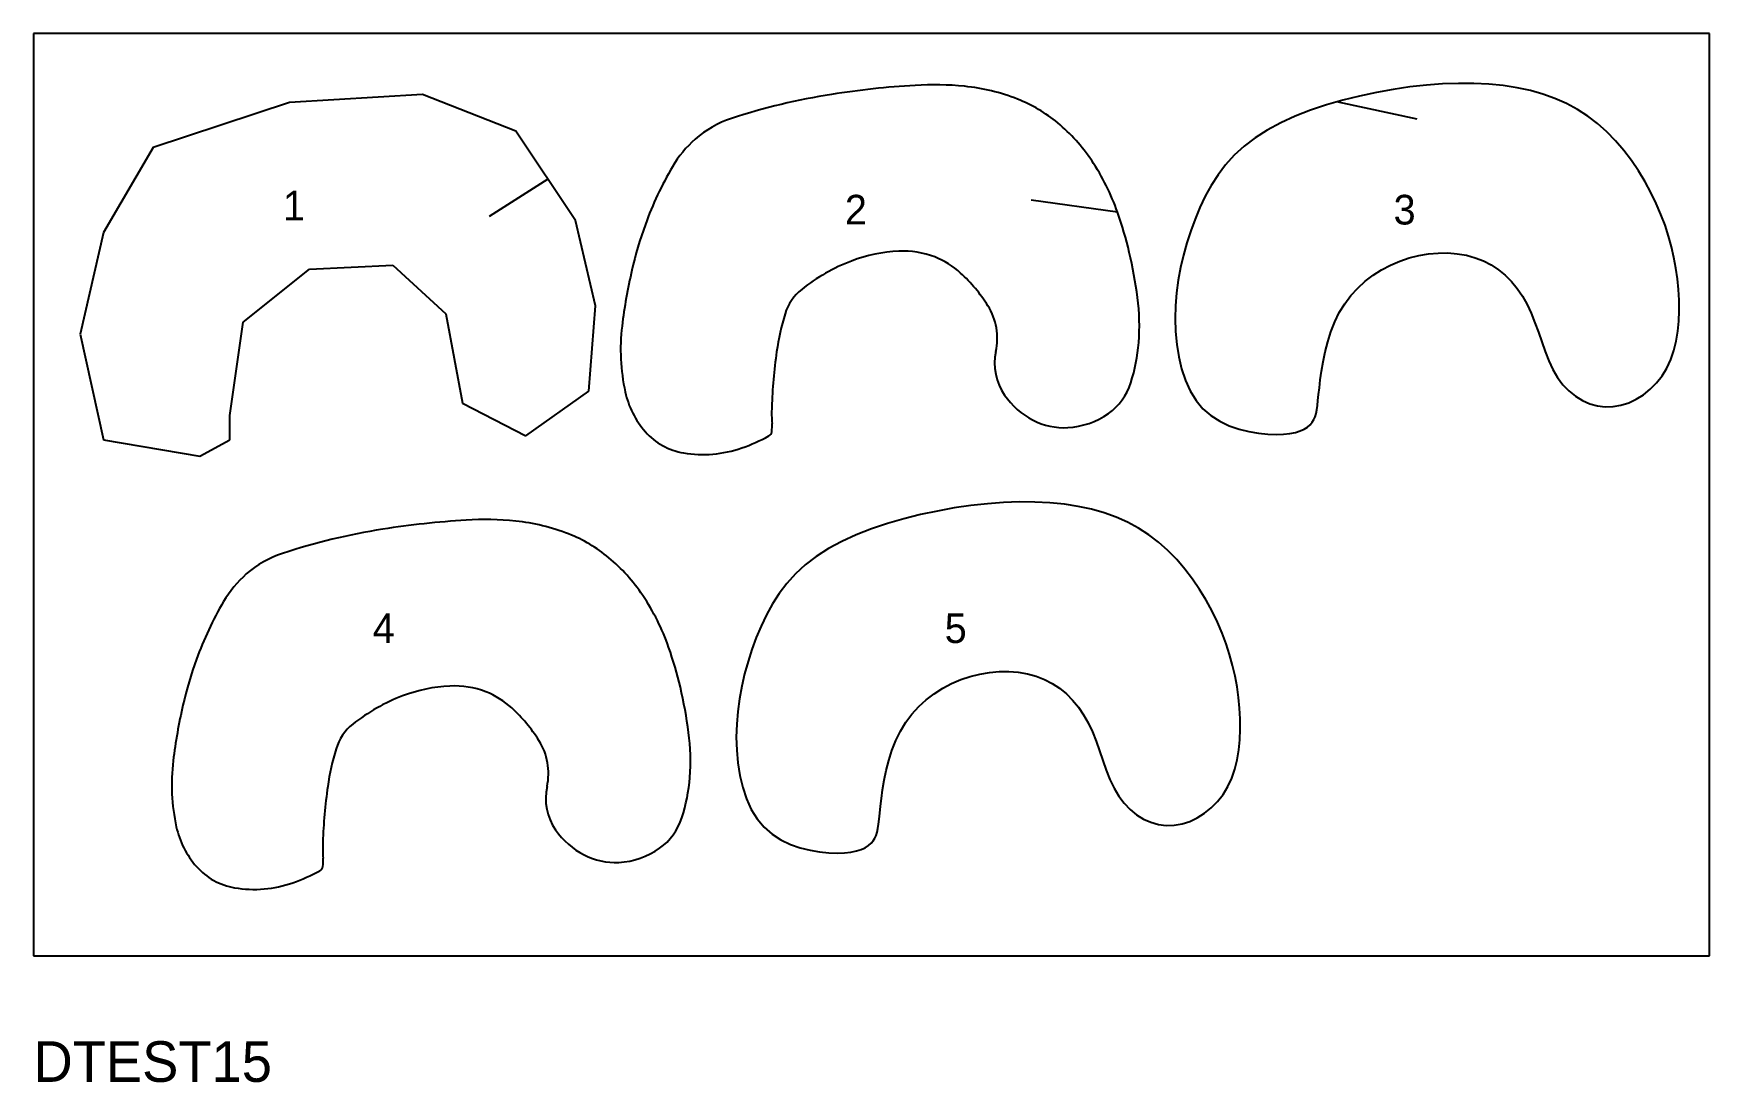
# Model space of a CAD drawing. Extents: x 20 to 5674, y -407 to 3130.
import ezdxf

# ---------------------------------------------------------------- set-up
doc = ezdxf.new("R2010")
doc.units = 0
for name, color, linetype in [('AUSSEN', 2, 'CONTINUOUS'), ('INFO', 7, 'CONTINUOUS'), ('INNEN', 1, 'CONTINUOUS'), ('INNEN-EIN', 4, 'CONTINUOUS'), ('KOERNEN', 3, 'CONTINUOUS'), ('PULVERN', 3, 'CONTINUOUS')]:
    doc.layers.add(name, color=color, linetype=linetype)

msp = doc.modelspace()

# ---------------------------------------------------------------- linework, layer by layer
at = {"layer": 'AUSSEN'}
for p, q in [((5674.116103, 3129.649647), (20, 3129.649647)), ((20, 3129.649647), (20, 20)), ((5674.116103, 20), (5674.116103, 3129.649647)), ((20, 20), (5674.116103, 20))]:
    msp.add_line(p, q, dxfattribs=at)
at = {"layer": 'INNEN'}
for p, q in [((4607.112552, 2941.277128), (4550.447595, 2931.116426)), ((4663.359434, 2949.453645), (4607.112552, 2941.277128)), ((4718.947649, 2955.593662), (4663.359434, 2949.453645)), ((4773.636603, 2959.644864), (4718.947649, 2955.593662)), ((4827.185704, 2961.554939), (4773.636603, 2959.644864)), ((4879.354357, 2961.271573), (4827.185704, 2961.554939)), ((4929.90197, 2958.742452), (4879.354357, 2961.271573)), ((4978.587949, 2953.915262), (4929.90197, 2958.742452)), ((5025.219067, 2946.7373), (4978.587949, 2953.915262)), ((5069.791563, 2937.154306), (5025.219067, 2946.7373)), ((883.853214, 2896.718881), (423.82347, 2745.816095)), ((1332.524198, 2923.981825), (883.853214, 2896.718881)), ((1646.652639, 2800.82028), (1332.524198, 2923.981825)), ((4381.93205, 2888.903423), (4328.16843, 2870.850971)), ((4437.294526, 2904.948334), (4381.93205, 2888.903423)), ((4493.663745, 2919.010927), (4437.294526, 2904.948334)), ((4550.447595, 2931.116426), (4493.663745, 2919.010927)), ((5112.349042, 2925.111631), (5069.791563, 2937.154306)), ((5152.935109, 2910.554626), (5112.349042, 2925.111631)), ((5191.59337, 2893.428641), (5152.935109, 2910.554626)), ((5228.367429, 2873.679028), (5191.59337, 2893.428641)), ((4227.806205, 2828.622554), (4182.391823, 2804.396143)), ((4276.595778, 2850.765755), (4227.806205, 2828.622554)), ((4328.16843, 2870.850971), (4276.595778, 2850.765755)), ((5263.300892, 2851.251137), (5228.367429, 2873.679028)), ((5296.437363, 2826.090318), (5263.300892, 2851.251137)), ((1848.564374, 2499.253856), (1646.652639, 2800.82028)), ((4140.944746, 2778.061302), (4103.892608, 2749.623556)), ((4182.391823, 2804.396143), (4140.944746, 2778.061302)), ((5327.805914, 2798.213622), (5296.437363, 2826.090318)), ((5357.377473, 2767.924887), (5327.805914, 2798.213622)), ((423.82347, 2745.816095), (255.596331, 2458.35944)), ((4071.005145, 2719.211432), (4041.887615, 2686.984208)), ((4103.892608, 2749.623556), (4071.005145, 2719.211432)), ((5385.108436, 2735.599653), (5357.377473, 2767.924887)), ((5410.955197, 2701.613456), (5385.108436, 2735.599653)), ((4041.887615, 2686.984208), (4016.145276, 2653.10116)), ((5434.874152, 2666.341836), (5410.955197, 2701.613456)), ((5456.821695, 2630.160329), (5434.874152, 2666.341836)), ((3993.383388, 2617.721564), (3973.207208, 2581.004698)), ((4016.145276, 2653.10116), (3993.383388, 2617.721564)), ((5476.754221, 2593.444475), (5456.821695, 2630.160329)), ((3973.207208, 2581.004698), (3955.221996, 2543.109838)), ((5494.628125, 2556.569811), (5476.754221, 2593.444475)), ((5510.421605, 2519.844849), (5494.628125, 2556.569811)), ((1915.933566, 2211.558053), (1848.564374, 2499.253856)), ((3939.033011, 2504.196261), (3924.33323, 2464.410088)), ((3955.221996, 2543.109838), (3939.033011, 2504.196261)), ((5524.200067, 2483.309991), (5510.421605, 2519.844849)), ((255.596331, 2458.35944), (177.064221, 2115.898601)), ((3924.33323, 2464.410088), (3911.166515, 2423.844812)), ((5536.050723, 2446.938614), (5524.200067, 2483.309991)), ((5546.060782, 2410.704093), (5536.050723, 2446.938614)), ((3899.664445, 2382.580775), (3889.958602, 2340.698314)), ((3911.166515, 2423.844812), (3899.664445, 2382.580775)), ((4660.986268, 2373.238097), (4693.495948, 2381.338634)), ((4693.495948, 2381.338634), (4726.267258, 2386.81601)), ((4726.267258, 2386.81601), (4758.993433, 2389.644067)), ((4758.993433, 2389.644067), (4791.367707, 2389.796649)), ((4791.367707, 2389.796649), (4823.083314, 2387.247599)), ((4823.083314, 2387.247599), (4853.833487, 2381.970759)), ((4853.833487, 2381.970759), (4883.311461, 2373.939974)), ((5554.317456, 2374.579805), (5546.060782, 2410.704093)), ((726.788993, 2156.793017), (951.222406, 2334.958747)), ((951.222406, 2334.958747), (1231.666251, 2348.590219)), ((1231.666251, 2348.590219), (1411.056308, 2184.295109)), ((3889.958602, 2340.698314), (3882.180565, 2298.277769)), ((4539.404846, 2315.253585), (4568.007466, 2333.496453)), ((4568.007466, 2333.496453), (4597.967965, 2349.276837)), ((4597.967965, 2349.276837), (4629.044986, 2362.540556)), ((4629.044986, 2362.540556), (4660.986268, 2373.238097)), ((4883.311461, 2373.939974), (4911.254393, 2363.146757)), ((4911.254393, 2363.146757), (4937.575138, 2349.653309)), ((4937.575138, 2349.653309), (4962.230471, 2333.539502)), ((4962.230471, 2333.539502), (4985.177172, 2314.885209)), ((5560.907954, 2338.539126), (5554.317456, 2374.579805)), ((5565.919486, 2302.555431), (5560.907954, 2338.539126)), ((3882.180565, 2298.277769), (3876.461915, 2255.399478)), ((4464.157848, 2246.291901), (4487.238679, 2271.597127)), ((4487.238679, 2271.597127), (4512.401464, 2294.602415)), ((4512.401464, 2294.602415), (4539.404846, 2315.253585)), ((4985.177172, 2314.885209), (5006.372016, 2293.7703)), ((5006.372016, 2293.7703), (5025.771781, 2270.274647)), ((5025.771781, 2270.274647), (5043.333246, 2244.478124)), ((5569.439263, 2266.602097), (5565.919486, 2302.555431)), ((5571.507193, 2230.701387), (5569.439263, 2266.602097)), ((1893.411889, 1924.101399), (1915.933566, 2211.558053)), ((3872.934233, 2212.143781), (3871.729099, 2168.591016)), ((3876.461915, 2255.399478), (3872.934233, 2212.143781)), ((4425.207484, 2188.998366), (4443.40033, 2218.74092)), ((4443.40033, 2218.74092), (4464.157848, 2246.291901)), ((5043.333246, 2244.478124), (5059.013186, 2216.4606)), ((5059.013186, 2216.4606), (5072.866746, 2186.395678)), ((5571.973972, 2195.071122), (5571.507193, 2230.701387)), ((681.941479, 1841.83427), (726.788993, 2156.793017)), ((1411.056308, 2184.295109), (1467.262582, 1882.967835)), ((3871.729099, 2168.591016), (3872.985361, 2124.910814)), ((4396.808546, 2124.045224), (4409.736581, 2157.229666)), ((4409.736581, 2157.229666), (4425.207484, 2188.998366)), ((5072.866746, 2186.395678), (5085.342536, 2154.831874)), ((5085.342536, 2154.831874), (5096.987534, 2122.411431)), ((5567.317656, 2125.688748), (5570.642995, 2159.978006)), ((5570.642995, 2159.978006), (5571.973972, 2195.071122)), ((177.064221, 2115.898601), (255.596331, 1759.567141)), ((3872.985361, 2124.910814), (3876.870937, 2081.629972)), ((4386.16022, 2090.166691), (4396.808546, 2124.045224)), ((5096.987534, 2122.411431), (5108.348716, 2089.776595)), ((5553.897469, 2060.588629), (5561.801349, 2092.470053)), ((5561.801349, 2092.470053), (5567.317656, 2125.688748)), ((3876.870937, 2081.629972), (3883.561012, 2039.364578)), ((3883.561012, 2039.364578), (3893.230773, 1998.730719)), ((4370.650046, 2023.213949), (4377.52844, 2056.315716)), ((4377.52844, 2056.315716), (4386.16022, 2090.166691)), ((5108.348716, 2089.776595), (5119.973058, 2057.569612)), ((5119.973058, 2057.569612), (5132.407538, 2026.432725)), ((5543.409411, 2030.311183), (5553.897469, 2060.588629)), ((3893.230773, 1998.730719), (3906.055405, 1960.344483)), ((4361.100773, 1962.144637), (4365.261878, 1991.583039)), ((4365.261878, 1991.583039), (4370.650046, 2023.213949)), ((5132.407538, 2026.432725), (5146.199133, 1997.008179)), ((5146.199133, 1997.008179), (5161.89482, 1969.93822)), ((5513.989131, 1975.630767), (5530.140568, 2001.90442)), ((5530.140568, 2001.90442), (5543.409411, 2030.311183)), ((1680.337235, 1773.437762), (1893.411889, 1924.101399)), ((3906.055405, 1960.344483), (3922.210093, 1924.821959)), ((3922.210093, 1924.821959), (3941.870023, 1892.779234)), ((4355.40348, 1912.544884), (4357.903572, 1935.620391)), ((4357.903572, 1935.620391), (4361.100773, 1962.144637)), ((5161.89482, 1969.93822), (5179.899348, 1945.780316)), ((5179.899348, 1945.780316), (5200.048561, 1924.75283)), ((5200.048561, 1924.75283), (5222.036076, 1906.989349)), ((5451.392217, 1912.044322), (5474.242781, 1930.459701)), ((5474.242781, 1930.459701), (5495.232477, 1951.735522)), ((5495.232477, 1951.735522), (5513.989131, 1975.630767)), ((1467.262582, 1882.967835), (1680.337235, 1773.437762)), ((3941.870023, 1892.779234), (3965.210381, 1864.832397)), ((4349.258023, 1861.125593), (4351.365669, 1875.698245)), ((4351.365669, 1875.698245), (4353.319167, 1892.704422)), ((4353.319167, 1892.704422), (4355.40348, 1912.544884)), ((5222.036076, 1906.989349), (5245.555508, 1892.62346)), ((5245.555508, 1892.62346), (5270.300474, 1881.788751)), ((5270.300474, 1881.788751), (5295.964592, 1874.618807)), ((5295.964592, 1874.618807), (5322.241476, 1871.247216)), ((5322.241476, 1871.247216), (5348.824743, 1871.807565)), ((5348.824743, 1871.807565), (5375.397046, 1876.371007)), ((5375.397046, 1876.371007), (5401.597175, 1884.758958)), ((5401.597175, 1884.758958), (5427.052957, 1896.730402)), ((5427.052957, 1896.730402), (5451.392217, 1912.044322)), ((681.941479, 1759.567141), (681.941479, 1841.83427)), ((3965.210381, 1864.832397), (3992.223835, 1841.432341)), ((3992.223835, 1841.432341), (4022.172987, 1822.369191)), ((4022.172987, 1822.369191), (4054.137921, 1807.267873)), ((4317.476243, 1803.099042), (4326.441245, 1810.83206)), ((4326.441245, 1810.83206), (4333.586689, 1819.155008)), ((4333.586689, 1819.155008), (4339.160562, 1828.001172)), ((4339.160562, 1828.001172), (4343.440433, 1837.677817)), ((4343.440433, 1837.677817), (4346.711265, 1848.585704)), ((4346.711265, 1848.585704), (4349.258023, 1861.125593)), ((255.596331, 1759.567141), (580.887691, 1704.802105)), ((580.887691, 1704.802105), (681.941479, 1759.567141)), ((4054.137921, 1807.267873), (4087.198721, 1795.753318)), ((4087.198721, 1795.753318), (4120.435471, 1787.450455)), ((4120.435471, 1787.450455), (4152.928257, 1781.984211)), ((4152.928257, 1781.984211), (4183.757162, 1778.979517)), ((4183.757162, 1778.979517), (4212.00227, 1778.061302)), ((4212.00227, 1778.061302), (4236.937085, 1778.890304)), ((4236.937085, 1778.890304), (4258.608781, 1781.270502)), ((4258.608781, 1781.270502), (4277.257951, 1785.041686)), ((4277.257951, 1785.041686), (4293.125189, 1790.043645)), ((4293.125189, 1790.043645), (4306.451089, 1796.116167)), ((4306.451089, 1796.116167), (4317.476243, 1803.099042))]:
    msp.add_line(p, q, dxfattribs=at)
for centre, radius, start, end in [((3174.82947, -23.766134), 2984.269225, 93.477233, 98.913884), ((3057.050128, 1914.548869), 1042.37916, 84.271849, 93.477233), ((3093.855814, 2281.470033), 673.616636, 68.591153, 84.271849), ((3046.454163, 794.723757), 2155.773044, 98.913884, 108.160956), ((3159.47711, 2448.839771), 493.842378, 50.256364, 68.591153), ((2484.420167, 2508.094079), 352.575863, 108.160956, 131.155592), ((3092.713195, 2368.546751), 598.266462, 33.804016, 50.256364), ((2499.463099, 2490.88378), 375.433776, 131.155592, 149.662715), ((3200.653195, 2080.529029), 1187.873665, 149.662715, 160.036187), ((2944.73357, 2269.468006), 776.352304, 19.372854, 33.804016), ((2448.13994, 2094.854195), 1302.750648, 13.179375, 19.372854), ((3313.785414, 2039.433167), 1308.238814, 160.036187, 167.084405), ((2964.80363, 1873.698462), 522.832409, 92.782773, 110.724457), ((2953.721311, 2101.69792), 294.563772, 68.802542, 92.782773), ((2959.353453, 2116.220359), 278.987435, 47.514864, 68.802542), ((2176.087502, 2031.14818), 1582.162505, 7.559814, 13.179375), ((3838.524868, 1919.101462), 1846.598557, 167.084405, 173.015798), ((3001.986524, 1775.423672), 627.906202, 110.724457, 128.444189), ((2783.78565, 1924.521907), 538.934256, 32.241365, 47.514864), ((2715.909495, 2135.791762), 167.791839, 128.444189, 163.112476), ((3064.267478, 2101.433664), 207.320286, 347.699555, 32.241365), ((3028.2706, 2144.245401), 722.507333, 355.520137, 7.559814), ((3371.363498, 1936.805498), 852.784892, 163.112476, 171.896033), ((2661.210567, 2063.327979), 660.482942, 173.015798, 192.428764), ((4279.769818, 1807.455969), 1770.35415, 171.896033, 177.989149), ((3449.916415, 2017.345457), 187.389645, 167.699555, 214.684863), ((3146.531002, 2134.979925), 603.884521, 342.346163, 355.520137), ((3531.088297, 2012.593343), 200.3219, 305.263871, 342.346163), ((2309.279882, 1985.765758), 300.106604, 192.428764, 221.398299), ((3035.810429, 1851.131864), 525.628258, 177.989149, 183.913592), ((3512.822496, 2060.879109), 263.890324, 214.684863, 242.794773), ((2372.47397, 1805.752029), 139.25864, 352.38929, 3.913592), ((3496.823513, 2029.75544), 228.895321, 242.794773, 273.024725), ((3495.036224, 2063.579652), 262.766721, 273.024725, 305.263871), ((2249.286749, 1932.877862), 220.129698, 221.398299, 260.443479), ((2203.686575, 2320.61375), 623.029885, 289.284912, 298.455012), ((2491.31622, 1789.872477), 19.36018, 298.455012, 352.38929), ((2278.545694, 2106.669069), 396.366667, 260.443479, 289.284912)]:
    msp.add_arc(centre, radius, start, end, dxfattribs=at)
at = {"layer": 'INNEN-EIN'}
for p, q in [((4419.936923, 2899.917829), (4686.883265, 2841.953844)), ((1755.503892, 2638.244871), (1556.957611, 2513.124477)), ((3677.128749, 2526.995097), (3385.521985, 2567.889513))]:
    msp.add_line(p, q, dxfattribs=at)
at = {"layer": 'KOERNEN'}
for p, q in [((3126.361214, 1530.061058), (3069.696258, 1519.900355)), ((3182.608097, 1538.237574), (3126.361214, 1530.061058)), ((3238.196312, 1544.377591), (3182.608097, 1538.237574)), ((3292.885266, 1548.428793), (3238.196312, 1544.377591)), ((3346.434367, 1550.338869), (3292.885266, 1548.428793)), ((3398.60302, 1550.055502), (3346.434367, 1550.338869)), ((3449.150633, 1547.526381), (3398.60302, 1550.055502)), ((3497.836612, 1542.699191), (3449.150633, 1547.526381)), ((3544.46773, 1535.521229), (3497.836612, 1542.699191)), ((3589.040226, 1525.938235), (3544.46773, 1535.521229)), ((2901.180713, 1477.687352), (2847.417093, 1459.6349)), ((2956.543188, 1493.732263), (2901.180713, 1477.687352)), ((3012.912408, 1507.794857), (2956.543188, 1493.732263)), ((3069.696258, 1519.900355), (3012.912408, 1507.794857)), ((3631.597705, 1513.89556), (3589.040226, 1525.938235)), ((3672.183772, 1499.338555), (3631.597705, 1513.89556)), ((3710.842033, 1482.21257), (3672.183772, 1499.338555)), ((3747.616092, 1462.462957), (3710.842033, 1482.21257)), ((2747.054867, 1417.406483), (2701.640486, 1393.180073)), ((2795.84444, 1439.549684), (2747.054867, 1417.406483)), ((2847.417093, 1459.6349), (2795.84444, 1439.549684)), ((3782.549554, 1440.035066), (3747.616092, 1462.462957)), ((3815.686026, 1414.874248), (3782.549554, 1440.035066)), ((3847.054576, 1386.997551), (3815.686026, 1414.874248)), ((2660.193408, 1366.845231), (2623.141271, 1338.407485)), ((2701.640486, 1393.180073), (2660.193408, 1366.845231)), ((3876.626136, 1356.708817), (3847.054576, 1386.997551)), ((2590.253808, 1307.995362), (2561.136277, 1275.768137)), ((2623.141271, 1338.407485), (2590.253808, 1307.995362)), ((3904.357099, 1324.383582), (3876.626136, 1356.708817)), ((3930.20386, 1290.397385), (3904.357099, 1324.383582)), ((2561.136277, 1275.768137), (2535.393939, 1241.885089)), ((3954.122815, 1255.125765), (3930.20386, 1290.397385)), ((3976.070358, 1218.944258), (3954.122815, 1255.125765)), ((2512.63205, 1206.505494), (2492.455871, 1169.788627)), ((2535.393939, 1241.885089), (2512.63205, 1206.505494)), ((3996.002884, 1182.228404), (3976.070358, 1218.944258)), ((2474.470659, 1131.893768), (2458.281673, 1092.980191)), ((2492.455871, 1169.788627), (2474.470659, 1131.893768)), ((4013.876788, 1145.353741), (3996.002884, 1182.228404)), ((4029.670268, 1108.628778), (4013.876788, 1145.353741)), ((2458.281673, 1092.980191), (2443.581893, 1053.194017)), ((4043.44873, 1072.093921), (4029.670268, 1108.628778)), ((2443.581893, 1053.194017), (2430.415177, 1012.628742)), ((4055.299386, 1035.722543), (4043.44873, 1072.093921)), ((4065.309445, 999.488023), (4055.299386, 1035.722543)), ((2418.913108, 971.364704), (2409.207264, 929.482243)), ((2430.415177, 1012.628742), (2418.913108, 971.364704)), ((3148.293649, 951.324485), (3180.234931, 962.022027)), ((3180.234931, 962.022027), (3212.74461, 970.122564)), ((3212.74461, 970.122564), (3245.515921, 975.599939)), ((3245.515921, 975.599939), (3278.242096, 978.427996)), ((3278.242096, 978.427996), (3310.61637, 978.580578)), ((3310.61637, 978.580578), (3342.331976, 976.031528)), ((3342.331976, 976.031528), (3373.08215, 970.754688)), ((3373.08215, 970.754688), (3402.560124, 962.723903)), ((3402.560124, 962.723903), (3430.503056, 951.930686)), ((4073.566119, 963.363734), (4065.309445, 999.488023)), ((4080.156616, 927.323055), (4073.566119, 963.363734)), ((2409.207264, 929.482243), (2401.429228, 887.061698)), ((3058.653509, 904.037514), (3087.256128, 922.280382)), ((3087.256128, 922.280382), (3117.216628, 938.060766)), ((3117.216628, 938.060766), (3148.293649, 951.324485)), ((3430.503056, 951.930686), (3456.823801, 938.437238)), ((3456.823801, 938.437238), (3481.479134, 922.323432)), ((3481.479134, 922.323432), (3504.425834, 903.669138)), ((4085.168149, 891.33936), (4080.156616, 927.323055)), ((2401.429228, 887.061698), (2395.710578, 844.183407)), ((2983.406511, 835.07583), (3006.487342, 860.381056)), ((3006.487342, 860.381056), (3031.650127, 883.386345)), ((3031.650127, 883.386345), (3058.653509, 904.037514)), ((3504.425834, 903.669138), (3525.620679, 882.554229)), ((3525.620679, 882.554229), (3545.020444, 859.058576)), ((3545.020444, 859.058576), (3562.581908, 833.262053)), ((4088.687926, 855.386026), (4085.168149, 891.33936)), ((4090.755855, 819.485317), (4088.687926, 855.386026)), ((2392.182896, 800.92771), (2390.977762, 757.374945)), ((2395.710578, 844.183407), (2392.182896, 800.92771)), ((2944.456147, 777.782295), (2962.648993, 807.524849)), ((2962.648993, 807.524849), (2983.406511, 835.07583)), ((3562.581908, 833.262053), (3578.261849, 805.244529)), ((3578.261849, 805.244529), (3592.115409, 775.179607)), ((4091.222634, 783.855051), (4090.755855, 819.485317)), ((2390.977762, 757.374945), (2392.234023, 713.694744)), ((2916.057209, 712.829153), (2928.985244, 746.013595)), ((2928.985244, 746.013595), (2944.456147, 777.782295)), ((3592.115409, 775.179607), (3604.591199, 743.615803)), ((3604.591199, 743.615803), (3616.236197, 711.19536)), ((4086.566318, 714.472677), (4089.891657, 748.761936)), ((4089.891657, 748.761936), (4091.222634, 783.855051)), ((2392.234023, 713.694744), (2396.119599, 670.413902)), ((2896.777103, 645.099645), (2905.408882, 678.95062)), ((2905.408882, 678.95062), (2916.057209, 712.829153)), ((3616.236197, 711.19536), (3627.597378, 678.560525)), ((3627.597378, 678.560525), (3639.221721, 646.353541)), ((4073.146132, 649.372559), (4081.050012, 681.253983)), ((4081.050012, 681.253983), (4086.566318, 714.472677)), ((2396.119599, 670.413902), (2402.809675, 628.148507)), ((2402.809675, 628.148507), (2412.479436, 587.514648)), ((2889.898709, 611.997878), (2896.777103, 645.099645)), ((3639.221721, 646.353541), (3651.656201, 615.216654)), ((4062.658074, 619.095112), (4073.146132, 649.372559)), ((2412.479436, 587.514648), (2425.304067, 549.128412)), ((2880.349436, 550.928566), (2884.510541, 580.366969)), ((2884.510541, 580.366969), (2889.898709, 611.997878)), ((3651.656201, 615.216654), (3665.447796, 585.792108)), ((3665.447796, 585.792108), (3681.143483, 558.722149)), ((4033.237794, 564.414696), (4049.38923, 590.688349)), ((4049.38923, 590.688349), (4062.658074, 619.095112)), ((2425.304067, 549.128412), (2441.458755, 513.605888)), ((2441.458755, 513.605888), (2461.118686, 481.563163)), ((2874.652143, 501.328813), (2877.152235, 524.404321)), ((2877.152235, 524.404321), (2880.349436, 550.928566)), ((3681.143483, 558.722149), (3699.148011, 534.564245)), ((3699.148011, 534.564245), (3719.297224, 513.536759)), ((3719.297224, 513.536759), (3741.284739, 495.773278)), ((3970.640879, 500.828251), (3993.491444, 519.24363)), ((3993.491444, 519.24363), (4014.48114, 540.519451)), ((4014.48114, 540.519451), (4033.237794, 564.414696)), ((2461.118686, 481.563163), (2484.459043, 453.616326)), ((2484.459043, 453.616326), (2511.472498, 430.216271)), ((2868.506685, 449.909522), (2870.614331, 464.482175)), ((2870.614331, 464.482175), (2872.567829, 481.488351)), ((2872.567829, 481.488351), (2874.652143, 501.328813)), ((3741.284739, 495.773278), (3764.804171, 481.40739)), ((3764.804171, 481.40739), (3789.549137, 470.57268)), ((3789.549137, 470.57268), (3815.213254, 463.402736)), ((3815.213254, 463.402736), (3841.490139, 460.031145)), ((3841.490139, 460.031145), (3868.073406, 460.591494)), ((3868.073406, 460.591494), (3894.645709, 465.154936)), ((3894.645709, 465.154936), (3920.845838, 473.542887)), ((3920.845838, 473.542887), (3946.301619, 485.514331)), ((3946.301619, 485.514331), (3970.640879, 500.828251)), ((2511.472498, 430.216271), (2541.42165, 411.15312)), ((2541.42165, 411.15312), (2573.386583, 396.051802)), ((2573.386583, 396.051802), (2606.447383, 384.537247)), ((2836.724906, 391.882972), (2845.689908, 399.615989)), ((2845.689908, 399.615989), (2852.835351, 407.938937)), ((2852.835351, 407.938937), (2858.409224, 416.785101)), ((2858.409224, 416.785101), (2862.689095, 426.461746)), ((2862.689095, 426.461746), (2865.959928, 437.369633)), ((2865.959928, 437.369633), (2868.506685, 449.909522)), ((2606.447383, 384.537247), (2639.684134, 376.234384)), ((2639.684134, 376.234384), (2672.17692, 370.76814)), ((2672.17692, 370.76814), (2703.005824, 367.763447)), ((2703.005824, 367.763447), (2731.250933, 366.845231)), ((2731.250933, 366.845231), (2756.185748, 367.674233)), ((2756.185748, 367.674233), (2777.857443, 370.054431)), ((2777.857443, 370.054431), (2796.506614, 373.825615)), ((2796.506614, 373.825615), (2812.373852, 378.827574)), ((2812.373852, 378.827574), (2825.699752, 384.900096)), ((2825.699752, 384.900096), (2836.724906, 391.882972))]:
    msp.add_line(p, q, dxfattribs=at)
at = {"layer": 'PULVERN'}
for centre, radius, start, end in [((1660.393537, -1489.747242), 2984.269225, 93.477233, 98.913884), ((1542.614195, 448.567762), 1042.37916, 84.271849, 93.477233), ((1579.41988, 815.488925), 673.616636, 68.591153, 84.271849), ((1532.01823, -671.25735), 2155.773044, 98.913884, 108.160956), ((1645.041177, 982.858664), 493.842378, 50.256364, 68.591153), ((969.984234, 1042.112971), 352.575863, 108.160956, 131.155592), ((1578.277262, 902.565644), 598.266462, 33.804016, 50.256364), ((985.027165, 1024.902673), 375.433776, 131.155592, 149.662715), ((1686.217262, 614.547921), 1187.873665, 149.662715, 160.036187), ((1430.297637, 803.486898), 776.352304, 19.372854, 33.804016), ((1799.349481, 573.452059), 1308.238814, 160.036187, 167.084405), ((933.704007, 628.873087), 1302.750648, 13.179375, 19.372854), ((1450.367697, 407.717354), 522.832409, 92.782773, 110.724457), ((1439.285378, 635.716812), 294.563772, 68.802542, 92.782773), ((1444.917519, 650.239252), 278.987435, 47.514864, 68.802542), ((661.651569, 565.167073), 1582.162505, 7.559814, 13.179375), ((2324.088935, 453.120355), 1846.598557, 167.084405, 173.015798), ((1487.550591, 309.442565), 627.906202, 110.724457, 128.444189), ((1269.349717, 458.5408), 538.934256, 32.241365, 47.514864), ((1201.473562, 669.810655), 167.791839, 128.444189, 163.112476), ((1549.831545, 635.452557), 207.320286, 347.699555, 32.241365), ((1513.834667, 678.264294), 722.507333, 355.520137, 7.559814), ((1856.927565, 470.824391), 852.784892, 163.112476, 171.896033), ((1146.774634, 597.346872), 660.482942, 173.015798, 192.428764), ((2765.333885, 341.474862), 1770.35415, 171.896033, 177.989149), ((1935.480482, 551.36435), 187.389645, 167.699555, 214.684863), ((1632.095068, 668.998818), 603.884521, 342.346163, 355.520137), ((794.843949, 519.784651), 300.106604, 192.428764, 221.398299), ((2016.652363, 546.612236), 200.3219, 305.263871, 342.346163), ((1521.374496, 385.150757), 525.628258, 177.989149, 183.913592), ((1998.386563, 594.898002), 263.890324, 214.684863, 242.794773), ((858.038037, 339.770922), 139.25864, 352.38929, 3.913592), ((1982.38758, 563.774333), 228.895321, 242.794773, 273.024725), ((1980.600291, 597.598545), 262.766721, 273.024725, 305.263871), ((734.850816, 466.896755), 220.129698, 221.398299, 260.443479), ((689.250642, 854.632643), 623.029885, 289.284912, 298.455012), ((976.880287, 323.89137), 19.36018, 298.455012, 352.38929), ((764.10976, 640.687961), 396.366667, 260.443479, 289.284912)]:
    msp.add_arc(centre, radius, start, end, dxfattribs=at)

# ---------------------------------------------------------------- texts
at = {"layer": 'INFO'}
for s, height, p in [('1', 100, (861.331536, 2499.493005)), ('2', 100, (2757.265103, 2485.861533)), ('3', 100, (4608.351155, 2485.861533)), ('4', 100, (1164.297059, 1074.884611)), ('5', 100, (3093.915221, 1074.884611)), ('DTEST15', 137.032165, (20, -404.727968))]:
    msp.add_text(s, height=height, dxfattribs=at).set_placement(p)

doc.saveas('drawing.dxf')
